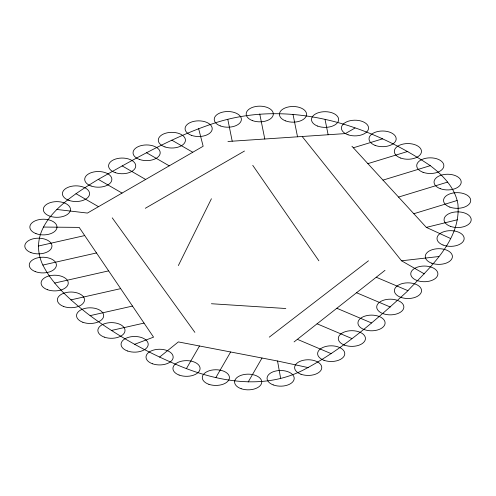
<?xml version="1.0" encoding="UTF-8"?>
<svg xmlns="http://www.w3.org/2000/svg" width="496" height="496" viewBox="0 0 496 496"><rect width="100%" height="100%" fill="white"/><g stroke="black" fill="none" stroke-linecap="round" stroke-linejoin="round"><path stroke-width="0.74" d="M178.355 265.565L211.42 198.753M186.502 368.478L199.491 345.985M215.853 377.592L230.646 351.98M248.174 382.001L262.018 358.019M159.594 357.095L178.355 341.918L277.543 361.007L308.19 367.598M294.078 341.918L385.001 270.332M269.278 337.144L368.466 260.791M145.291 208.295L244.485 151.032M354.981 128.042L345.377 133.585L227.949 141.484M134.621 344.311L153.562 337.144L79.168 227.385L43.419 227.056M353.338 147.789L382.596 138.843M367.871 163.637L407.886 151.404M382.986 180.122L430.28 165.67C438.724 172.081 446.611 179.49 452.135 188.629A117.763 67.989 0 0 1 457.944 204.358C461.125 240.554 429.307 267.759 406.875 291.747C375.069 320.819 342.116 349.829 303.676 369.842C262.359 391.071 213.547 381.095 173.048 363.103C142.414 349.916 113.193 333.287 86.676 313.032C69.26 299.069 51.627 283.755 41.974 263.178C25.904 224.068 69.688 196.924 97.563 179.788C134.577 158.906 171.765 137.491 212.207 123.882C286.018 98.543 367.784 123.516 430.268 165.658M398.542 197.086L447.621 182.088M413.807 213.733L457.138 200.489M351.937 146.258L426.331 227.385L457.622 219.703M38.378 246.035L84.711 235.569M42.823 265.075L96.491 252.948M54.678 283.061L108.636 270.866M70.94 299.875L120.683 288.635M90.098 315.648L132.494 306.069M111.433 330.46L144.038 323.094M302.343 136.716L401.531 260.791L438.836 256.537M211.42 303.738L285.808 308.512M56.891 209.473L87.432 213.069L203.155 146.258L198.642 128.693M376.228 277.239L407.972 290.681M356.543 292.739L390.278 307.018M336.821 308.264L371.523 322.958M317.08 323.807L351.862 338.532M297.358 339.332L331.192 353.66M426.331 227.385L450.585 238.508M401.531 260.791L424.322 273.885M171.858 140.176L192.77 152.253M146.611 152.78L169.235 165.844M122.159 165.893L145.65 179.459M98.282 179.36L122.053 193.08M75.987 193.688L98.493 206.683M112.232 217.843L194.885 332.37M252.749 165.348L318.872 260.791M325.066 119.536L328.135 134.745M293 114.328L297.532 136.803M259.749 113.999L264.796 139.004M227.807 119.369L232.209 141.199M277.543 361.007L280.631 378.33M317.49 126.04A13.578 7.843 0 0 0 338.613 120.069A13.578 7.843 0 0 0 319.095 112.493A13.578 7.843 0 0 0 317.49 126.04M348.068 134.788A13.578 7.843 0 0 0 368.559 128.123A13.578 7.843 0 0 0 348.316 121.21A13.578 7.843 0 0 0 348.068 134.788M375.088 145.378A13.578 7.843 0 0 0 396.149 139.333A13.578 7.843 0 0 0 376.551 131.824A13.578 7.843 0 0 0 375.088 145.378M400.756 158.075A13.578 7.843 0 0 0 421.464 151.633A13.578 7.843 0 0 0 401.444 144.503A13.578 7.843 0 0 0 400.756 158.075M423.057 172.304A13.578 7.843 0 0 0 443.852 165.962A13.578 7.843 0 0 0 423.937 158.739A13.578 7.843 0 0 0 423.057 172.304M440.25 188.672A13.578 7.843 0 0 0 461.187 182.478A13.578 7.843 0 0 0 441.428 175.107A13.578 7.843 0 0 0 440.25 188.672M449.841 207.105A13.578 7.843 0 0 0 470.704 200.83A13.578 7.843 0 0 0 450.864 193.533A13.578 7.843 0 0 0 449.841 207.105M450.628 226.424A13.578 7.843 0 0 0 471.2 219.84A13.578 7.843 0 0 0 451.044 212.846A13.578 7.843 0 0 0 450.628 226.424M443.058 245.036A13.578 7.843 0 0 0 464.138 239.01A13.578 7.843 0 0 0 444.552 231.483A13.578 7.843 0 0 0 443.058 245.036M431.669 263.196A13.578 7.843 0 0 0 452.408 256.792A13.578 7.843 0 0 0 432.431 249.624A13.578 7.843 0 0 0 431.669 263.196M417.136 280.538A13.578 7.843 0 0 0 437.894 274.152A13.578 7.843 0 0 0 417.942 266.966A13.578 7.843 0 0 0 417.136 280.538M400.997 297.408A13.578 7.843 0 0 0 421.55 290.805A13.578 7.843 0 0 0 401.369 283.83A13.578 7.843 0 0 0 400.997 297.408M382.825 313.571A13.578 7.843 0 0 0 403.837 307.47A13.578 7.843 0 0 0 384.171 300.018A13.578 7.843 0 0 0 382.825 313.571M364.486 329.666A13.578 7.843 0 0 0 385.101 323.119A13.578 7.843 0 0 0 364.975 316.088A13.578 7.843 0 0 0 364.486 329.666M344.466 345.104A13.578 7.843 0 0 0 365.428 338.942A13.578 7.843 0 0 0 345.7 331.545A13.578 7.843 0 0 0 344.466 345.104M323.981 360.301A13.578 7.843 0 0 0 344.763 353.939A13.578 7.843 0 0 0 324.83 346.729A13.578 7.843 0 0 0 323.981 360.301M301.004 374.251A13.578 7.843 0 0 0 321.761 367.871A13.578 7.843 0 0 0 301.81 360.679A13.578 7.843 0 0 0 301.004 374.251M273.191 384.89A13.578 7.843 0 0 0 294.184 378.77A13.578 7.843 0 0 0 274.511 371.33A13.578 7.843 0 0 0 273.191 384.89M241.161 388.715A13.578 7.843 0 0 0 261.752 382.149A13.578 7.843 0 0 0 241.602 375.137A13.578 7.843 0 0 0 241.161 388.715M208.928 384.338A13.578 7.843 0 0 0 229.437 377.685A13.578 7.843 0 0 0 209.207 370.76A13.578 7.843 0 0 0 208.928 384.338M179.093 375.05A13.578 7.843 0 0 0 200.062 368.9A13.578 7.843 0 0 0 180.352 361.491A13.578 7.843 0 0 0 179.093 375.05M152.582 363.81A13.578 7.843 0 0 0 173.172 357.238A13.578 7.843 0 0 0 153.022 350.232A13.578 7.843 0 0 0 152.582 363.81M127.491 350.982A13.578 7.843 0 0 0 148.199 344.546A13.578 7.843 0 0 0 128.185 337.41A13.578 7.843 0 0 0 127.491 350.982M104.272 337.119A13.578 7.843 0 0 0 125.004 330.714A13.578 7.843 0 0 0 105.028 323.547A13.578 7.843 0 0 0 104.272 337.119M82.875 322.282A13.578 7.843 0 0 0 103.67 315.94A13.578 7.843 0 0 0 83.756 308.717A13.578 7.843 0 0 0 82.875 322.282M63.513 306.435A13.578 7.843 0 0 0 84.5 300.309A13.578 7.843 0 0 0 64.815 292.876A13.578 7.843 0 0 0 63.513 306.435M47.523 289.726A13.578 7.843 0 0 0 68.25 283.303A13.578 7.843 0 0 0 48.255 276.148A13.578 7.843 0 0 0 47.523 289.726M35.222 271.572A13.578 7.843 0 0 0 56.364 265.62A13.578 7.843 0 0 0 36.871 258.025A13.578 7.843 0 0 0 35.222 271.572M30.944 252.594A13.578 7.843 0 0 0 51.937 246.475A13.578 7.843 0 0 0 32.259 239.035A13.578 7.843 0 0 0 30.944 252.594M35.96 233.604A13.578 7.843 0 0 0 56.978 227.509A13.578 7.843 0 0 0 37.324 220.05A13.578 7.843 0 0 0 35.96 233.604M50.046 216.244A13.578 7.843 0 0 0 70.469 209.504A13.578 7.843 0 0 0 50.152 202.666A13.578 7.843 0 0 0 50.046 216.244M68.994 200.409A13.578 7.843 0 0 0 89.565 193.824A13.578 7.843 0 0 0 69.397 186.831A13.578 7.843 0 0 0 68.994 200.409M91.059 186A13.578 7.843 0 0 0 111.854 179.651A13.578 7.843 0 0 0 91.934 172.428A13.578 7.843 0 0 0 91.059 186M115.295 172.664A13.578 7.843 0 0 0 135.743 165.943A13.578 7.843 0 0 0 115.444 159.08A13.578 7.843 0 0 0 115.295 172.664M139.5 159.458A13.578 7.843 0 0 0 160.189 152.997A13.578 7.843 0 0 0 140.151 145.886A13.578 7.843 0 0 0 139.5 159.458M164.97 146.934A13.578 7.843 0 0 0 185.436 140.244A13.578 7.843 0 0 0 165.168 133.356A13.578 7.843 0 0 0 164.97 146.934M191.431 135.334A13.578 7.843 0 0 0 212.214 128.972A13.578 7.843 0 0 0 192.281 121.762A13.578 7.843 0 0 0 191.431 135.334M220.249 125.885A13.578 7.843 0 0 0 241.354 119.889A13.578 7.843 0 0 0 221.811 112.332A13.578 7.843 0 0 0 220.249 125.885M252.334 120.565A13.578 7.843 0 0 0 273.308 114.421A13.578 7.843 0 0 0 253.605 107.006A13.578 7.843 0 0 0 252.334 120.565M285.442 120.844A13.578 7.843 0 0 0 306.547 114.855A13.578 7.843 0 0 0 287.01 107.297A13.578 7.843 0 0 0 285.442 120.844"/></g></svg>
